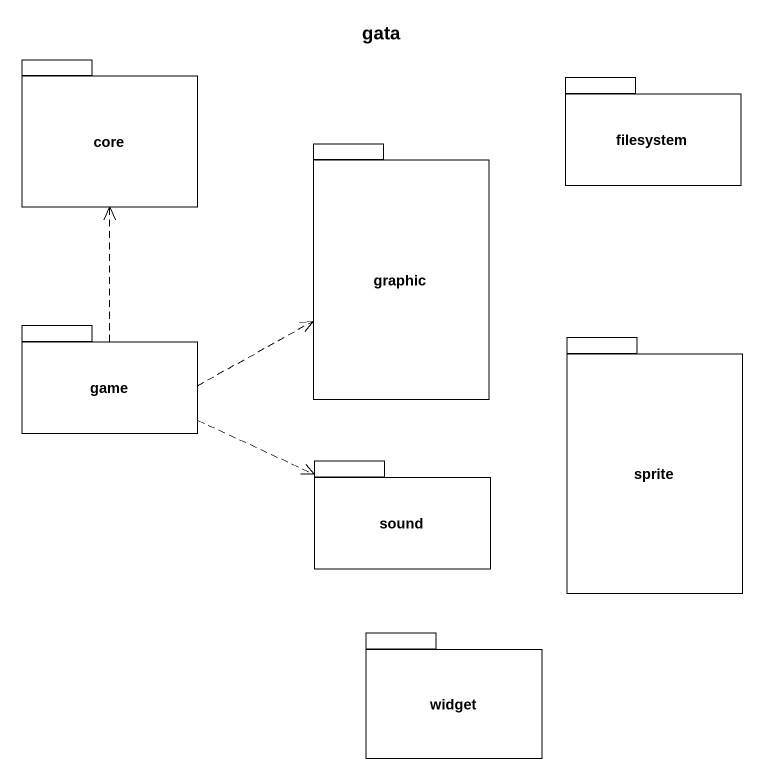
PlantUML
@startuml
title gata
package core {
}
package filesystem {
}
package graphic {
}
package game {
}
package sprite {
}
package sound {
}
package widget {
}
game .up.> core
game .right.> graphic
game .right.> sound
@enduml
